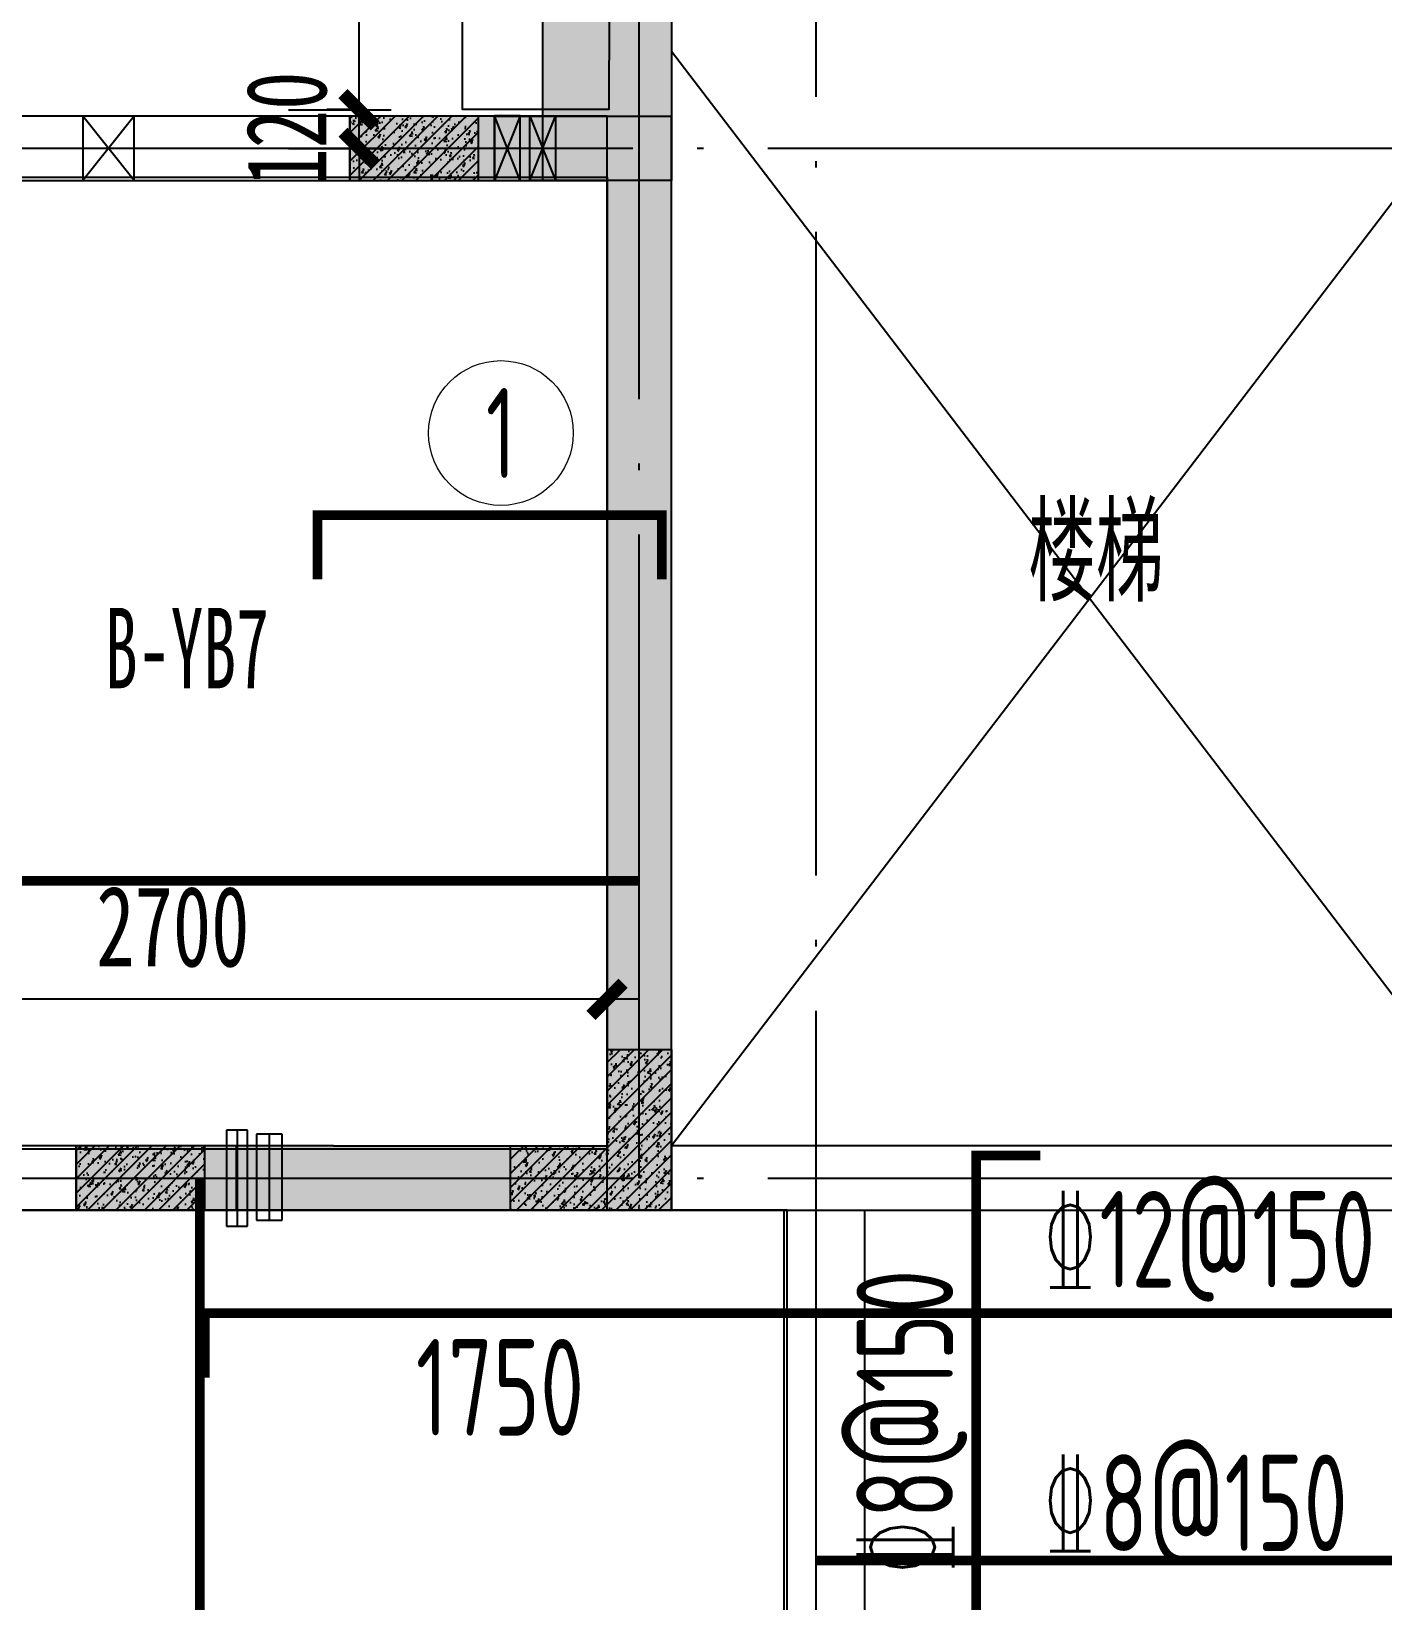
# Model space of a CAD drawing. Extents: x -3200779283 to -8106663, y 659664 to 1123462.
# Drawn here: x -8163890 to -8159690, y 690488 to 695364 of the extents above; entities that cross this region are included whole.
import ezdxf
from ezdxf.enums import TextEntityAlignment as Align

# ---------------------------------------------------------------- set-up
doc = ezdxf.new("R2010")
doc.units = 0
doc.header["$LTSCALE"] = 1000
doc.header["$MEASUREMENT"] = 0
for name, pattern in [('125-墙体$0$CENTER2', [1.125, 0.75, -0.125, 0.125, -0.125]), ('125-墙体$0$CONTINOUS', [0]), ('125-核心筒-首层南入$0$CONTINOUS', [0]), ('3#-轴线$0$DOTE', [2.42, 2, -0.2, 0.02, -0.2]), ('3#4#5#$0$DASH', [0.35, 0.25, -0.1]), ('DASH', [0.35, 0.25, -0.1])]:
    doc.linetypes.add(name, pattern=pattern)
doc.layers.get('Defpoints').update_dxf_attribs({"color": 30, "linetype": 'DASH'})
for name, color, linetype in [('125-墙体$0$DUCT-排烟中心线', 5, '125-墙体$0$CENTER2'), ('125-墙体$0$DUCT-排烟管', 2, 'Continuous'), ('125-墙体$0$DUCT-送风中心线', 5, '125-墙体$0$CENTER2'), ('125-墙体$0$DUCT-送风管', 4, 'Continuous'), ('125-墙体$0$S-WALL', 40, 'Continuous'), ('125-墙体$0$S-WALL-BEAM', 120, 'Continuous'), ('125-墙体$0$S-WALL-COLU', 252, '125-墙体$0$CONTINOUS'), ('125-墙体$0$S-WALL-COLU-HATC', 16, 'Continuous'), ('125-墙体$0$S-WALL-HATC', 253, 'Continuous'), ('125-墙体$0$提结构条件', 7, 'Continuous'), ('125-墙体$0$暖-首层和标准层暖通套管_TZ$0$H-暖洞-剪力墙', 6, 'Continuous'), ('125-墙体$0$暖-首层和标准层暖通套管_TZ$0$H-暖洞-穿梁', 3, 'Continuous'), ('125-核心筒-首层南入$0$S-COLU', 252, 'Continuous'), ('125-核心筒-首层南入$0$S-COLU-HATC', 16, 'Continuous'), ('125-核心筒-首层南入$0$S-SLAB-HOLE', 5, 'Continuous'), ('125-核心筒-首层南入$0$S-WALL', 40, 'Continuous'), ('125-核心筒-首层南入$0$S-WALL-BEAM', 120, 'Continuous'), ('125-核心筒-首层南入$0$S-WALL-COLU', 252, '125-核心筒-首层南入$0$CONTINOUS'), ('125-核心筒-首层南入$0$S-WALL-COLU-HATC', 16, 'Continuous'), ('125-核心筒-首层南入$0$S-WALL-HATC', 253, 'Continuous'), ('3#-轴线$0$A-ANNO-DOTE', 10, '3#-轴线$0$DOTE'), ('3#4#5#$0$PC-SLAB', 6, '3#4#5#$0$DASH'), ('3#4#5#$0$S-ANNO-TEXT', 7, 'Continuous'), ('3#4#5#$0$S-DIMS-SLAB', 120, 'Continuous'), ('3#4#5#$0$S-PC-SLAB', 6, 'Continuous'), ('3#4#5#模板$0$提结构条件', 7, 'Continuous'), ('3#4#5#模板$0$暖-首层和标准层暖通套管_TZ$0$H-暖洞-穿梁', 3, 'Continuous'), ('4#-1F$0$S-SLAB-TEXT', 120, 'Continuous'), ('4#-1F$0$提结构条件', 7, 'Continuous'), ('4#-1F$0$暖-首层和标准层暖通套管_TZ$0$H-暖洞-穿梁', 3, 'Continuous'), ('S-REIN', 1, 'Continuous'), ('S-REIN-TEXT', 7, 'Continuous')]:
    doc.layers.add(name, color=color, linetype=linetype)
doc.layers.add('提资不打印', color=2, linetype='Continuous', plot=False)
doc.layers.add('楼板正筋文字', color=7, linetype='Continuous', lineweight=18)
doc.styles.add('3#4#5#$0$外部参照 1$0$宋体', font='', dxfattribs={"width": 0.8})
doc.styles.add('3#4#5#$0$楷体', font='', dxfattribs={"width": 0.7})
doc.styles.add('4#-1F$0$TSSD_Rein', font='tssdeng.shx', dxfattribs={"width": 0.7, "bigfont": 'hztxt.shx'})
doc.styles.add('FromPkpm', font='Pkpmeng', dxfattribs={"width": 0.7, "bigfont": 'Pkpmchn'})
doc.styles.get('3#4#5#$0$外部参照 1$0$宋体').set_extended_font_data('SimSun')
doc.styles.get('3#4#5#$0$楷体').set_extended_font_data('KaiTi_GB2312')
doc.dimstyles.new('3#4#5#$0$TSSD_100_100', dxfattribs={"dimtxt": 250, "dimasz": 100, "dimexe": 100, "dimexo": 250, "dimgap": 100, "dimtad": 1, "dimdec": 0, "dimzin": 0, "dimdsep": 46, "dimtxsty": '3#4#5#$0$楷体', "dimblk": '3#4#5#$0$_ArchTick', "dimcen": 0, "dimdle": 100, "dimclrt": 7, "dimadec": 0, "dimazin": 0, "dimtfac": 1, "dimtdec": 0, "dimtix": 1, "dimtmove": 2, "dimatfit": 3, "dimfxl": 1, "dimtolj": 1, "dimtzin": 0, "dimarcsym": 0})

# ---------------------------------------------------------------- blocks, each defined once
blk = doc.blocks.new('ban')
at = {"layer": 'S-REIN', "const_width": 30}
for points in [[(7700, 9509.9), (7700, 9709.9), (8770, 9709.9), (8770, 9509.9)], [(9947.1, 5995.4), (9747.1, 5995.4), (9747.1, 7719.9), (9947.1, 7719.9)], [(7350, 7029.9), (7350, 7229.9), (13549.9, 7229.9), (13549.9, 7029.9)]]:
    blk.add_lwpolyline(points, dxfattribs=at)
at = {"layer": 'S-REIN-TEXT', "lineweight": 18}
blk.add_circle((8270, 9964.9), 225, dxfattribs=at)
at = {"layer": '提资不打印', "color": 2, "const_width": 30}
for points in [[(0, 8573.9), (8700, 8573.9)], [(7333.8, -250.1), (7333.8, 7649.9)], [(9250, 6461.9), (11649.9, 6461.9)]]:
    blk.add_lwpolyline(points, dxfattribs=at)
at = {"layer": 'S-REIN-TEXT', "lineweight": 18, "style": 'FromPkpm', "width": 0.7}
blk.add_text('1', height=280, dxfattribs=at).set_placement((8270, 9964.9), align=Align.MIDDLE_CENTER)
at = {"layer": 'S-REIN-TEXT', "lineweight": 25, "style": 'FromPkpm', "width": 0.7}
for s, rotation, p in [('%%13212@150', 360, (9950, 7309.9)), ('%%1328@150', 90, (9675.5, 6413))]:
    blk.add_text(s, height=300, rotation=rotation, dxfattribs=at).set_placement(p)
blk.add_text('1750', height=300, dxfattribs=at).set_placement((8267, 7149.9), align=Align.TOP_CENTER)
at = {"layer": '提资不打印', "lineweight": 25, "style": 'FromPkpm', "width": 0.7}
blk.add_text('%%1328@150', height=300, dxfattribs=at).set_placement((9950, 6490.9))
blk = doc.blocks.new('3#4#5#模板$0$tretyyt')
at = {"layer": '3#4#5#模板$0$暖-首层和标准层暖通套管_TZ$0$H-暖洞-穿梁', "color": 5}
for p, q in [((52498, 59304.6), (52298, 59384.6)), ((52298, 59304.6), (52498, 59384.6))]:
    blk.add_line(p, q, dxfattribs=at)
blk.add_lwpolyline([(52498, 59304.6), (52498, 59384.6), (52298, 59384.6), (52298, 59304.6)], close=True, dxfattribs=at)
blk = doc.blocks.new('3#4#5#$0$_ArchTick')
at = {"color": 0, "linetype": 'ByBlock', "const_width": 0.4}
blk.add_lwpolyline([(-0.5, -0.5), (0.5, 0.5)], dxfattribs=at)
blk = doc.blocks.new('*D1135')
at = {"layer": '3#4#5#$0$S-DIMS-SLAB', "color": 0, "lineweight": -2, "transparency": 16777216}
for p, q in [((7929.4, -90.2), (7929.4, 1640)), ((7900.7, 1540), (7829.4, 1540)), ((7900.7, 9.8), (7829.4, 9.8))]:
    blk.add_line(p, q, dxfattribs=at)
at = {"layer": 'Defpoints', "color": 0, "transparency": 16777216}
for p in [(7929.4, 1540), (8150.7, 1540), (8150.7, 9.8)]:
    blk.add_point(p, dxfattribs=at)
at = {"layer": '3#4#5#$0$S-DIMS-SLAB', "color": 0, "lineweight": -2, "transparency": 16777216, "xscale": 100, "yscale": 100, "zscale": 100}
for p, rotation in [((7929.4, 1540), 90), ((7929.4, 9.8), 270)]:
    blk.add_blockref('3#4#5#$0$_ArchTick', p, dxfattribs=dict(at, rotation=rotation))
at = {"layer": '3#4#5#$0$S-DIMS-SLAB', "color": 7, "transparency": 16777216, "insert": (7704.4, 774.9), "char_height": 250, "attachment_point": 5, "rotation": 90, "style": '3#4#5#$0$楷体'}
blk.add_mtext('\\A1;1530', dxfattribs=at)
blk = doc.blocks.new('*D1143')
at = {"layer": '3#4#5#$0$S-DIMS-SLAB', "color": 0, "lineweight": -2, "transparency": 16777216}
for p, q in [((7929.7, 9.5), (7929.7, 109.5)), ((7709.6, 9.5), (8029.7, 9.5)), ((7929.7, -110.5), (7929.7, 9.5)), ((7709.6, -110.5), (8029.7, -110.5)), ((7929.7, -110.5), (7929.7, -210.5))]:
    blk.add_line(p, q, dxfattribs=at)
at = {"layer": 'Defpoints', "color": 0, "transparency": 16777216}
for p in [(7459.6, 9.5), (7929.7, 9.5), (7459.6, -110.5)]:
    blk.add_point(p, dxfattribs=at)
at = {"layer": '3#4#5#$0$S-DIMS-SLAB', "color": 0, "lineweight": -2, "transparency": 16777216, "xscale": 100, "yscale": 100, "zscale": 100}
for p, rotation in [((7929.7, 9.5), 270), ((7929.7, -110.5), 90)]:
    blk.add_blockref('3#4#5#$0$_ArchTick', p, dxfattribs=dict(at, rotation=rotation))
at = {"layer": '3#4#5#$0$S-DIMS-SLAB', "color": 7, "transparency": 16777216, "insert": (7704.7, -50.5), "char_height": 250, "attachment_point": 5, "rotation": 90, "style": '3#4#5#$0$楷体'}
blk.add_mtext('\\A1;120', dxfattribs=at)
blk = doc.blocks.new('3#4#5#$0$ban111')
at = {"layer": '3#4#5#$0$S-PC-SLAB'}
for points in [[(-225932, 409965), (-225932, 412985), (-223232, 412985), (-223232, 409965)], [(-228292, 407375), (-222672, 407375), (-222672, 409775), (-228292, 409775)]]:
    blk.add_lwpolyline(points, close=True, dxfattribs=at)
blk = doc.blocks.new('*D844')
at = {"layer": '3#4#5#$0$S-DIMS-SLAB', "color": 0, "lineweight": -2, "transparency": 16777216}
for p, q in [((155696.8, 163030.5), (152796.8, 163030.5)), ((152896.8, 162884.2), (152896.8, 162930.5)), ((155596.8, 162884.2), (155596.8, 162930.5))]:
    blk.add_line(p, q, dxfattribs=at)
at = {"layer": 'Defpoints', "color": 0, "transparency": 16777216}
for p in [(152896.8, 163134.2), (155596.8, 163134.2), (152896.8, 163030.5)]:
    blk.add_point(p, dxfattribs=at)
at = {"layer": '3#4#5#$0$S-DIMS-SLAB', "color": 0, "lineweight": -2, "transparency": 16777216, "xscale": 100, "yscale": 100, "zscale": 100, "rotation": 180}
blk.add_blockref('3#4#5#$0$_ArchTick', (152896.8, 163030.5), dxfattribs=at)
at = {"layer": '3#4#5#$0$S-DIMS-SLAB', "color": 0, "lineweight": -2, "transparency": 16777216, "xscale": 100, "yscale": 100, "zscale": 100}
blk.add_blockref('3#4#5#$0$_ArchTick', (155596.8, 163030.5), dxfattribs=at)
at = {"layer": '3#4#5#$0$S-DIMS-SLAB', "color": 7, "transparency": 16777216, "insert": (154246.8, 163255.5), "char_height": 250, "attachment_point": 5, "style": '3#4#5#$0$楷体'}
blk.add_mtext('\\A1;2700', dxfattribs=at)
blk = doc.blocks.new('125-墙体$0$retert')
at = {"layer": '125-墙体$0$暖-首层和标准层暖通套管_TZ$0$H-暖洞-剪力墙'}
for p, q in [((55012.6, 61028.7), (54812.7, 61187.7)), ((54812.7, 61028.7), (55012.6, 61187.7))]:
    blk.add_line(p, q, dxfattribs=at)
blk.add_lwpolyline([(55012.6, 61028.7), (55012.6, 61187.7), (54812.7, 61187.7), (54812.7, 61028.7)], close=True, dxfattribs=at)
blk = doc.blocks.new('125-墙体$0$ewrewr')
at = {"layer": '125-墙体$0$暖-首层和标准层暖通套管_TZ$0$H-暖洞-穿梁', "color": 2}
for p, q in [((54898, 62306.1), (54818, 62106.1)), ((54898, 62106.1), (54818, 62306.1))]:
    blk.add_line(p, q, dxfattribs=at)
blk.add_lwpolyline([(54898, 62306.1), (54818, 62306.1), (54818, 62106.1), (54898, 62106.1)], close=True, dxfattribs=at)
blk = doc.blocks.new('125-墙体$0$tretyyt')
at = {"layer": '125-墙体$0$暖-首层和标准层暖通套管_TZ$0$H-暖洞-穿梁', "color": 5}
for p, q in [((52498, 59279.6), (52298, 59359.6)), ((52298, 59279.6), (52498, 59359.6))]:
    blk.add_line(p, q, dxfattribs=at)
blk.add_lwpolyline([(52498, 59279.6), (52498, 59359.6), (52298, 59359.6), (52298, 59279.6)], close=True, dxfattribs=at)
blk = doc.blocks.new('125-墙体$0$rtret')
at = {"layer": '125-墙体$0$暖-首层和标准层暖通套管_TZ$0$H-暖洞-穿梁', "color": 3}
for p, q in [((53777.5, 61921.5), (53618.5, 61721.5)), ((53777.5, 61721.5), (53618.5, 61921.5))]:
    blk.add_line(p, q, dxfattribs=at)
blk.add_lwpolyline([(53777.5, 61921.5), (53618.5, 61921.5), (53618.5, 61721.5), (53777.5, 61721.5)], close=True, dxfattribs=at)
blk = doc.blocks.new('125-墙体$0$she')
at = {"layer": '125-墙体$0$DUCT-排烟中心线'}
for p, q in [((1247.7, -3050.7), (1247.7, -3349.3)), ((5300, -3050.7), (5300, -3349.3)), ((5500, -3050.7), (5500, -3349.3)), ((7449.8, -3050.7), (7449.8, -3349.3)), ((3300.7, -3900), (3599.3, -3900)), ((3300.7, -4100), (3599.3, -4100))]:
    blk.add_line(p, q, dxfattribs=at)
at = {"layer": '125-墙体$0$DUCT-排烟管'}
for p, q in [((1215.2, -3050.7), (1215.2, -3349.3)), ((1280.2, -3050.7), (1215.2, -3050.7)), ((1280.2, -3349.3), (1280.2, -3050.7)), ((5267.5, -3050.7), (5267.5, -3349.3)), ((5332.5, -3050.7), (5267.5, -3050.7)), ((5332.5, -3349.3), (5332.5, -3050.7)), ((5467.5, -3050.7), (5467.5, -3349.3)), ((5532.5, -3050.7), (5467.5, -3050.7)), ((5532.5, -3349.3), (5532.5, -3050.7)), ((7482.3, -3349.3), (7482.3, -3050.7)), ((1215.2, -3349.3), (1280.2, -3349.3)), ((5267.5, -3349.3), (5332.5, -3349.3)), ((5467.5, -3349.3), (5532.5, -3349.3)), ((7417.3, -3349.3), (7482.3, -3349.3)), ((3599.3, -3867.5), (3300.7, -3867.5)), ((3300.7, -3867.5), (3300.7, -3932.5)), ((3599.3, -3932.5), (3599.3, -3867.5)), ((3300.7, -3932.5), (3599.3, -3932.5)), ((3599.3, -4067.5), (3300.7, -4067.5)), ((3300.7, -4067.5), (3300.7, -4132.5)), ((3599.3, -4132.5), (3599.3, -4067.5)), ((3300.7, -4132.5), (3599.3, -4132.5))]:
    blk.add_line(p, q, dxfattribs=at)
at = {"layer": '125-墙体$0$DUCT-送风中心线'}
for p, q in [((1447.7, -3063.7), (1447.7, -3331)), ((1647.7, -3063.7), (1647.7, -3331)), ((7549.8, -3063.7), (7549.8, -3331))]:
    blk.add_line(p, q, dxfattribs=at)
at = {"layer": '125-墙体$0$DUCT-送风管'}
for p, q in [((1407.7, -3063.7), (1407.7, -3331)), ((1487.7, -3063.7), (1407.7, -3063.7)), ((1487.7, -3331), (1487.7, -3063.7)), ((7509.8, -3063.7), (7509.8, -3331)), ((7589.8, -3331), (7589.8, -3063.7)), ((1407.7, -3331), (1487.7, -3331)), ((7509.8, -3331), (7589.8, -3331))]:
    blk.add_line(p, q, dxfattribs=at)
at = {"layer": '125-墙体$0$提结构条件', "color": 3}
for p, q in [((1607.7, -3063.7), (1607.7, -3331)), ((1687.7, -3063.7), (1607.7, -3063.7)), ((1687.7, -3331), (1687.7, -3063.7)), ((1607.7, -3331), (1687.7, -3331))]:
    blk.add_line(p, q, dxfattribs=at)
at = {"layer": '125-墙体$0$暖-首层和标准层暖通套管_TZ$0$H-暖洞-穿梁', "color": 6}
for p, q in [((4723.8, -3100), (4373.8, -3300)), ((4723.8, -3300), (4373.8, -3100))]:
    blk.add_line(p, q, dxfattribs=at)
blk.add_lwpolyline([(4723.8, -3100), (4373.8, -3100), (4373.8, -3300), (4723.8, -3300)], close=True, dxfattribs=at)
at = {"layer": '125-墙体$0$提结构条件', "xscale": -1}
blk.add_blockref('125-墙体$0$ewrewr', (58833, -62206.1), dxfattribs=at)
at = {"layer": '125-墙体$0$提结构条件', "xscale": -1, "rotation": 270}
for name, p in [('125-墙体$0$retert', (-56408.2, -54912.7)), ('125-墙体$0$tretyyt', (-50919.6, -52398))]:
    blk.add_blockref(name, p, dxfattribs=at)
at = {"layer": '125-墙体$0$提结构条件'}
blk.add_blockref('125-墙体$0$rtret', (-46648, -61821.5), dxfattribs=at)
blk = doc.blocks.new('125-墙体')
at = {"layer": '125-墙体$0$S-WALL-COLU-HATC'}
h = blk.add_hatch(dxfattribs=at)
h.set_pattern_fill('AR-CONC', color=256, scale=10)
h.set_pattern_definition([(50, (29394.36, -241007.814), (71.726018, -6.275213), [7.5, -82.5]), (355, (29394.36, -241007.814), (-13.875133, 75.219213), [6, -66]), (100.4514, (29400.34, -241008.34), (57.850938, 68.943954), [6.37402, -70.114211]), (46.1842, (29394.36, -240987.81), (106.724105, -16.5519), [11.25, -123.75]), (96.6356, (29403.26, -240989.19), (93.46627, 97.411787), [9.56103, -105.1713]), (351.1842, (29394.36, -240987.81), (93.466195, 97.41186), [9, -99]), (21, (29404.36, -240992.814), (59.690705, -40.261889), [7.5, -82.5]), (326, (29404.36, -240992.814), (24.331533, 72.515005), [6, -66]), (71.4514, (29409.34, -240996.17), (84.022263, 32.25305), [6.37402, -70.114211]), (37.5, (29394.362, -241007.814), (1.2159855, 33.2893854), [0, -65.2, 0, -67, 0, -66.25]), (7.5, (29394.362, -241007.814), (26.306954, 39.441171), [0, -38.2, 0, -63.7, 0, -25.25]), (327.5, (29372.062, -241007.814), (53.3822436, -2.2554872), [0, -25, 0, -78, 0, -103.5]), (317.5, (29362.062, -241007.814), (58.318617, 10.010498), [0, -32.5, 0, -51.8, 0, -73.5])])
h.paths.add_polyline_path([(8200, -100), (8200, 100), (7800, 100), (7800, -100)])
h = blk.add_hatch(dxfattribs=at)
h.set_pattern_fill('ANSI31', color=256, scale=250, style=0)
h.set_pattern_definition([(45, (29394.362, -241007.814), (-22.097087, 22.097087), [])])
h.paths.add_polyline_path([(8200, 100), (8200, -100), (7800, -100), (7800, 100)])
h = blk.add_hatch(dxfattribs=at)
h.set_pattern_fill('AR-CONC', color=256, scale=10)
h.set_pattern_definition([(50, (16440.73, -244207.814), (71.726018, -6.275213), [7.5, -82.5]), (355, (16440.73, -244207.814), (-13.875133, 75.219213), [6, -66]), (100.4514, (16446.705, -244208.34), (57.850938, 68.943954), [6.37402, -70.114211]), (46.1842, (16440.73, -244187.81), (106.724105, -16.5519), [11.25, -123.75]), (96.6356, (16449.62, -244189.19), (93.46627, 97.411787), [9.56103, -105.1713]), (351.1842, (16440.73, -244187.81), (93.466195, 97.41186), [9, -99]), (21, (16450.73, -244192.814), (59.690705, -40.261889), [7.5, -82.5]), (326, (16450.73, -244192.814), (24.331533, 72.515005), [6, -66]), (71.4514, (16455.7, -244196.17), (84.022263, 32.25305), [6.37402, -70.114211]), (37.5, (16440.728, -244207.814), (1.2159855, 33.2893854), [0, -65.2, 0, -67, 0, -66.25]), (7.5, (16440.728, -244207.814), (26.306954, 39.441171), [0, -38.2, 0, -63.7, 0, -25.25]), (327.5, (16418.428, -244207.814), (53.3822436, -2.2554872), [0, -25, 0, -78, 0, -103.5]), (317.5, (16408.43, -244207.814), (58.318617, 10.010498), [0, -32.5, 0, -51.8, 0, -73.5])])
h.paths.add_polyline_path([(7350, -3300), (7350, -3100), (6950, -3100), (6950, -3300)])
h = blk.add_hatch(dxfattribs=at)
h.set_pattern_fill('ANSI31', color=256, scale=250, style=0)
h.set_pattern_definition([(45, (16440.728, -244207.814), (-22.097087, 22.097087), [])])
h.paths.add_polyline_path([(7350, -3100), (6950, -3100), (6950, -3300), (7350, -3300)])
at = {"layer": '125-墙体$0$S-WALL-HATC'}
for points in [[(8600, -100), (8600, 100), (7800, 100), (7800, -100)], [(7750, -3100), (6950, -3100), (6950, -3300), (7750, -3300)], [(7750, -3100), (7750, -3300), (8600, -3300), (8600, -3100)]]:
    blk.add_hatch(color=256, dxfattribs=at).paths.add_polyline_path(points)
at = {"layer": '125-墙体$0$DUCT-排烟管'}
for p, q in [((7417.3, -3050.7), (7417.3, -3349.3)), ((7482.3, -3050.7), (7417.3, -3050.7))]:
    blk.add_line(p, q, dxfattribs=at)
at = {"layer": '125-墙体$0$DUCT-送风管'}
blk.add_line((7589.8, -3063.7), (7509.8, -3063.7), dxfattribs=at)
at = {"layer": '125-墙体$0$S-WALL'}
for p, q in [((7750, -3100), (6950, -3100)), ((6950, -3100), (6950, -3300)), ((7350, -3100), (7250, -3100)), ((7448, -3300), (7448, -3100)), ((7750, -3100), (8600, -3100)), ((6950, -3300), (7750, -3300)), ((7250, -3300), (7350, -3300)), ((7750, -3300), (8600, -3300))]:
    blk.add_line(p, q, dxfattribs=at)
blk.add_lwpolyline([(8600, -100), (8600, 100), (7800, 100), (7800, -100), (8600, -100)], close=True, dxfattribs=at)
at = {"layer": '125-墙体$0$S-WALL-BEAM'}
for points in [[(6300, 100), (6300, -100), (7800, -100), (7800, 100)], [(2250, -3100), (2250, -3300), (6950, -3300), (6950, -3100)]]:
    blk.add_lwpolyline(points, close=True, dxfattribs=at)
at = {"layer": '125-墙体$0$S-WALL-COLU', "lineweight": -2}
for points in [[(8200, -100), (8200, 100), (7800, 100), (7800, -100)], [(7350, -3300), (7350, -3100), (6950, -3100), (6950, -3300)]]:
    blk.add_lwpolyline(points, close=True, dxfattribs=at)
blk.add_blockref('125-墙体$0$she', (0, 0))
blk = doc.blocks.new('3#-轴线')
at = {"layer": '3#-轴线$0$A-ANNO-DOTE'}
for points in [[(8700, -3200), (8700, 5500)], [(9250, -7100), (9250, 5500)], [(-3000, 0), (44800, 0)], [(-3000, -3200), (44800, -3200)]]:
    blk.add_lwpolyline(points, dxfattribs=at)
blk = doc.blocks.new('125-核心筒-首层南入')
at = {"layer": '125-核心筒-首层南入$0$S-COLU-HATC'}
h = blk.add_hatch(color=256, dxfattribs=at)
h.dxf.hatch_style = 1
h.paths.add_polyline_path([(-2050, 7800), (-1650, 7800), (-1650, 7000), (-2050, 7000)])
at = {"layer": '125-核心筒-首层南入$0$S-WALL-COLU-HATC'}
h = blk.add_hatch(dxfattribs=at)
h.set_pattern_fill('AR-CONC', color=256, scale=10)
h.set_pattern_definition([(50, (15689.61, -237762.724), (71.726018, -6.275213), [7.5, -82.5]), (355, (15689.61, -237762.72), (-13.875133, 75.219213), [6, -66]), (100.4514, (15695.59, -237763.246), (57.850938, 68.943954), [6.37402, -70.114211]), (46.1842, (15689.61, -237742.72), (106.724105, -16.5519), [11.25, -123.75]), (96.6356, (15698.5, -237744.1), (93.46627, 97.411787), [9.56103, -105.1713]), (351.1842, (15689.61, -237742.72), (93.466195, 97.41186), [9, -99]), (21, (15699.61, -237747.724), (59.690705, -40.261889), [7.5, -82.5]), (326, (15699.61, -237747.72), (24.331533, 72.515005), [6, -66]), (71.4514, (15704.586, -237751.08), (84.022263, 32.25305), [6.37402, -70.114211]), (37.5, (15689.611, -237762.724), (1.2159855, 33.2893854), [0, -65.2, 0, -67, 0, -66.25]), (7.5, (15689.61, -237762.724), (26.306954, 39.441171), [0, -38.2, 0, -63.7, 0, -25.25]), (327.5, (15667.311, -237762.724), (53.3822436, -2.2554872), [0, -25, 0, -78, 0, -103.5]), (317.5, (15657.31, -237762.724), (58.318617, 10.010498), [0, -32.5, 0, -51.8, 0, -73.5])])
h.paths.add_polyline_path([(-1850, 4000), (-1850, 4300), (-1650, 4300), (-1650, 3800), (-2150, 3800), (-2150, 4000)])
h = blk.add_hatch(dxfattribs=at)
h.set_pattern_fill('ANSI31', color=256, scale=250, style=0)
h.set_pattern_definition([(45, (15689.61, -237762.724), (-22.097087, 22.097087), [])])
h.paths.add_polyline_path([(-1850, 4000), (-1850, 4300), (-1650, 4300), (-1650, 3800), (-2150, 3800), (-2150, 4000)])
at = {"layer": '125-核心筒-首层南入$0$S-WALL-HATC'}
for points in [[(-2050, 7000), (-2050, 7200), (-2200, 7200), (-2200, 7000)], [(-1650, 7000), (-1850, 7000), (-1850, 4000), (-1650, 3800)], [(-1850, 4000), (-1850, 3800), (-1650, 3800)]]:
    blk.add_hatch(color=256, dxfattribs=at).paths.add_polyline_path(points)
at = {"layer": '125-核心筒-首层南入$0$S-COLU'}
blk.add_lwpolyline([(-2050, 7800), (-1650, 7800), (-1650, 7000), (-2050, 7000)], close=True, dxfattribs=at)
at = {"layer": '125-核心筒-首层南入$0$S-SLAB-HOLE'}
for points in [[(950, 7400), (-1650, 4000)], [(950, 4000), (-1649.7, 7400)]]:
    blk.add_lwpolyline(points, dxfattribs=at)
at = {"layer": '125-核心筒-首层南入$0$S-WALL'}
for p, q in [((-2200, 7200), (-1650, 7200)), ((-1650, 3800), (-1650, 7200)), ((-2200, 7000), (-1850, 7000)), ((-1850, 3800), (-1850, 7000)), ((-1850, 4000), (-1850, 4000)), ((-1850, 3800), (-1650, 3800))]:
    blk.add_line(p, q, dxfattribs=at)
blk.add_lwpolyline([(-2200, 7000), (-2200, 7200)], dxfattribs=at)
at = {"layer": '125-核心筒-首层南入$0$S-WALL-BEAM'}
for points in [[(-1650, 3800), (950, 3800), (950, 4000), (-1650, 4000)], [(-1300, 3800), (-1050, 3800), (-1050, 2400), (-1300, 2400)]]:
    blk.add_lwpolyline(points, close=True, dxfattribs=at)
at = {"layer": '125-核心筒-首层南入$0$S-WALL-COLU', "linetype": 'ByBlock'}
blk.add_lwpolyline([(-1850, 4000), (-1850, 4300), (-1650, 4300), (-1650, 3800), (-2150, 3800), (-2150, 4000), (-1850, 4000)], dxfattribs=at)
blk = doc.blocks.new('4#-1F$0$tretyyt')
at = {"layer": '4#-1F$0$暖-首层和标准层暖通套管_TZ$0$H-暖洞-穿梁', "color": 5}
for p, q in [((52498, 59279.6), (52298, 59359.6)), ((52298, 59279.6), (52498, 59359.6))]:
    blk.add_line(p, q, dxfattribs=at)
blk.add_lwpolyline([(52498, 59279.6), (52498, 59359.6), (52298, 59359.6), (52298, 59279.6)], close=True, dxfattribs=at)
blk = doc.blocks.new('3#4#5#$0$3#首层顶悬挑板')
at = {"layer": '3#4#5#$0$S-PC-SLAB'}
blk.add_lwpolyline([(8250.5, 1539.9), (8710.9, 1539.9), (8705.8, 9.8), (8250.5, 9.8)], close=True, dxfattribs=at)
at = {"layer": '3#4#5#$0$S-DIMS-SLAB'}
for base, p1, p2, picture, middle in [((7929.4, 1540), (8150.7, 9.8), (8150.7, 1540), '*D1135', (7704.4, 774.9)), ((7929.7, 9.5), (7459.6, -110.5), (7459.6, 9.5), '*D1143', (7704.7, -50.5))]:
    dim = blk.add_linear_dim(base=base, p1=p1, p2=p2, angle=90, dimstyle='3#4#5#$0$TSSD_100_100', dxfattribs=at)
    dim.commit()
    dim.dimension.update_dxf_attribs({"geometry": picture, "text_midpoint": middle})
blk = doc.blocks.new('3#4#5#$0$5#')
at = {"layer": '3#4#5#$0$S-ANNO-TEXT'}
blk.add_blockref('3#4#5#$0$ban111', (378828.8, -247399.9), dxfattribs=at)
at = {"layer": '3#4#5#$0$PC-SLAB', "linetype": 'ByBlock', "style": '3#4#5#$0$外部参照 1$0$宋体', "width": 0.6}
blk.add_text('B-YB7', height=250, dxfattribs=at).set_placement((154290.8, 164121.8), align=Align.MIDDLE)
at = {"layer": '3#4#5#$0$S-DIMS-SLAB'}
dim = blk.add_linear_dim(base=(152896.8, 163030.5), p1=(155596.8, 163134.2), p2=(152896.8, 163134.2), angle=180, dimstyle='3#4#5#$0$TSSD_100_100', dxfattribs=at)
dim.commit()
dim.dimension.update_dxf_attribs({"geometry": '*D844', "text_midpoint": (154246.8, 163255.5)})

msp = doc.modelspace()

# ---------------------------------------------------------------- block references
for name, p in [('3#-轴线', (-8170700.4, 695000.6)), ('125-核心筒-首层南入', (-8160250.4, 687900.6)), ('125-墙体', (-8170700.4, 695000.6))]:
    msp.add_blockref(name, p)
at = {"layer": '3#4#5#$0$S-PC-SLAB'}
msp.add_blockref('3#4#5#$0$5#', (-8317697.2, 529325.6), dxfattribs=at)
at = {"layer": '3#4#5#$0$S-PC-SLAB', "color": 1}
msp.add_blockref('3#4#5#$0$3#首层顶悬挑板', (-8170800.9, 695110.7), dxfattribs=at)
at = {"layer": '3#4#5#模板$0$提结构条件', "rotation": 90}
msp.add_blockref('3#4#5#模板$0$tretyyt', (-8103065.8, 642602.7), dxfattribs=at)
at = {"layer": '4#-1F$0$提结构条件', "rotation": 90}
msp.add_blockref('4#-1F$0$tretyyt', (-8103090.8, 642602.7), dxfattribs=at)
at = {"layer": '楼板正筋文字'}
msp.add_blockref('ban', (-8170700.4, 684150.7), dxfattribs=at)

# ---------------------------------------------------------------- texts
at = {"layer": '4#-1F$0$S-SLAB-TEXT', "style": '4#-1F$0$TSSD_Rein', "width": 0.7}
msp.add_text('楼梯', height=300, dxfattribs=at).set_placement((-8160790.9, 693502), align=Align.BOTTOM_LEFT)

doc.saveas('drawing.dxf')
